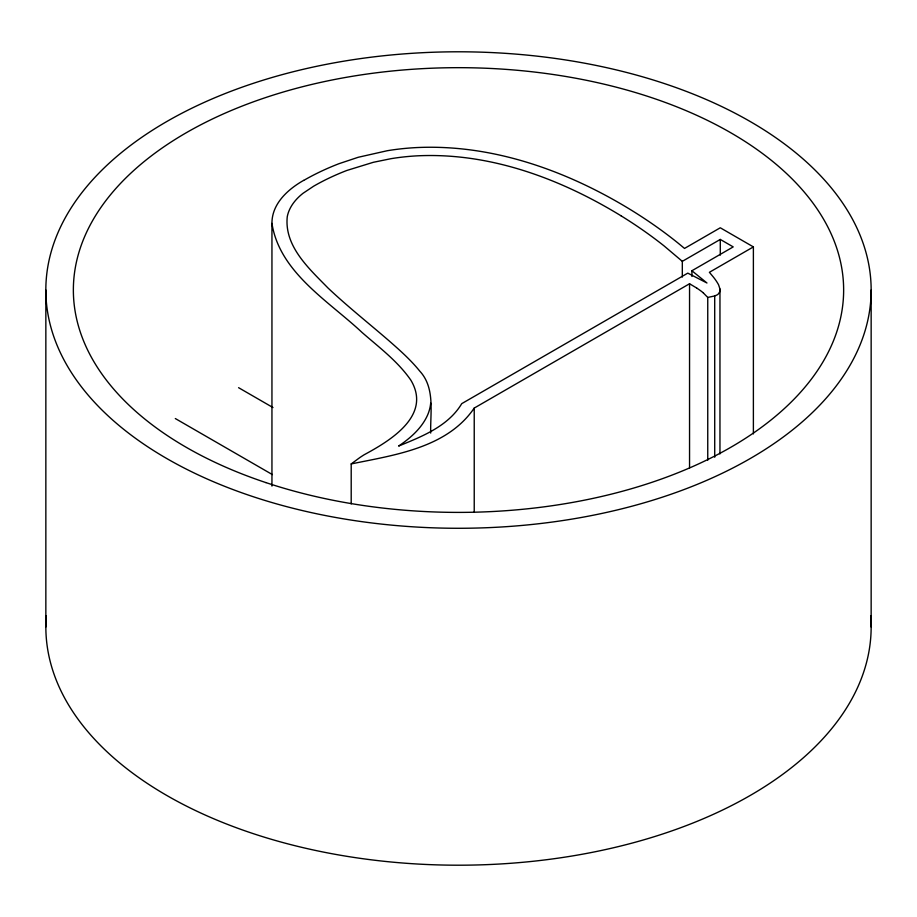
<?xml version="1.0" encoding="UTF-8"?>
<svg xmlns="http://www.w3.org/2000/svg" width="917" height="917" viewBox="0 0 917 917"><rect width="100%" height="100%" fill="white"/><g stroke="black" fill="none" stroke-linecap="round" stroke-linejoin="round"><path stroke-width="1.38" d="M753.384 433.924L753.384 246.902L709.391 272.303L713.151 276.796A108.24 62.494 0 0 1 718.596 284.832L719.96 289.015L719.96 453.926M430.692 433.065C430.188 412.512 435.323 387.788 419.688 371.03C410.552 359.728 399.606 350.065 388.705 340.516C368.439 323.013 347.44 306.358 327.954 287.961C309.167 268.704 284.178 246.364 287.25 216.79A84.089 48.544 0 0 1 302.988 193.327L313.637 186.208A217.684 125.675 0 0 1 346.821 170.47L373.345 162.298L391.043 158.675A144.829 83.619 0 0 1 417.567 155.821C489.793 152.371 560.276 178.597 621.107 215.85M271.948 486.09L271.948 223.393C271.81 203.78 287.846 189.36 303.63 180.385M696.702 288.03L689.55 283.754L474.227 408.076C447.049 447.886 394.998 454.924 351.2 463.933L351.2 503.903M351.2 463.933L359.751 457.64A151.935 87.723 0 0 1 364.255 454.706C390.665 440.458 431.884 415.458 410.873 380.2C397.852 361.344 379.18 347.428 362.1 332.504C328.561 300.982 279.593 272.509 271.948 223.393M682.317 277.06L682.317 261.345L720.281 239.429L733.21 246.902L691.911 270.744L691.911 276.453M703.408 293.004L707.752 297.44L713.495 296.214A9.732 5.617 0 0 0 714.721 295.904L716.727 295.079A9.159 5.284 0 0 0 718.263 294.036L719.765 291.812L719.96 289.015M753.384 246.902L720.281 227.783L684.529 248.427L678.133 243.143A563.198 325.157 0 0 0 630.529 209.672C566.465 170.505 492.039 143.854 416.112 147.603A157.93 91.184 0 0 0 387.215 150.732L358.272 157.265L339.038 163.673A231.863 133.871 0 0 0 303.71 180.431M238.58 387.685L272.979 407.549M175.307 418.542L272.372 474.582M691.911 270.744L706.961 282.998L687.796 273.128L461.744 403.64C448.207 426.29 421.935 436.526 398.62 446.063C410.197 438.246 421.293 428.629 427.288 415.733A110.132 63.582 0 0 0 430.692 403.079M682.317 261.345L664.011 245.859A550.28 317.706 0 0 0 621.107 215.85M871.15 290.036A412.65 238.237 0 0 1 252.175 496.361A412.65 238.237 0 0 1 252.175 83.711A412.65 238.237 0 0 1 871.15 290.036L871.15 626.964M720.281 239.429L720.281 255.132M714.71 295.893L714.721 457.228M707.752 297.44L707.752 460.196M689.55 283.754L689.55 467.922M474.227 408.076L474.227 512.294M45.85 290.036L45.85 626.964M696.668 288.053A76.443 44.131 0 0 1 703.454 292.981M870.68 615.628A412.65 238.237 0 0 1 458.5 865.201A412.65 238.237 0 0 1 46.32 615.628M265.93 482.606A385.14 222.361 0 0 0 843.64 290.036A385.14 222.361 0 0 0 265.93 97.466A385.14 222.361 0 0 0 265.93 482.606"/></g></svg>
